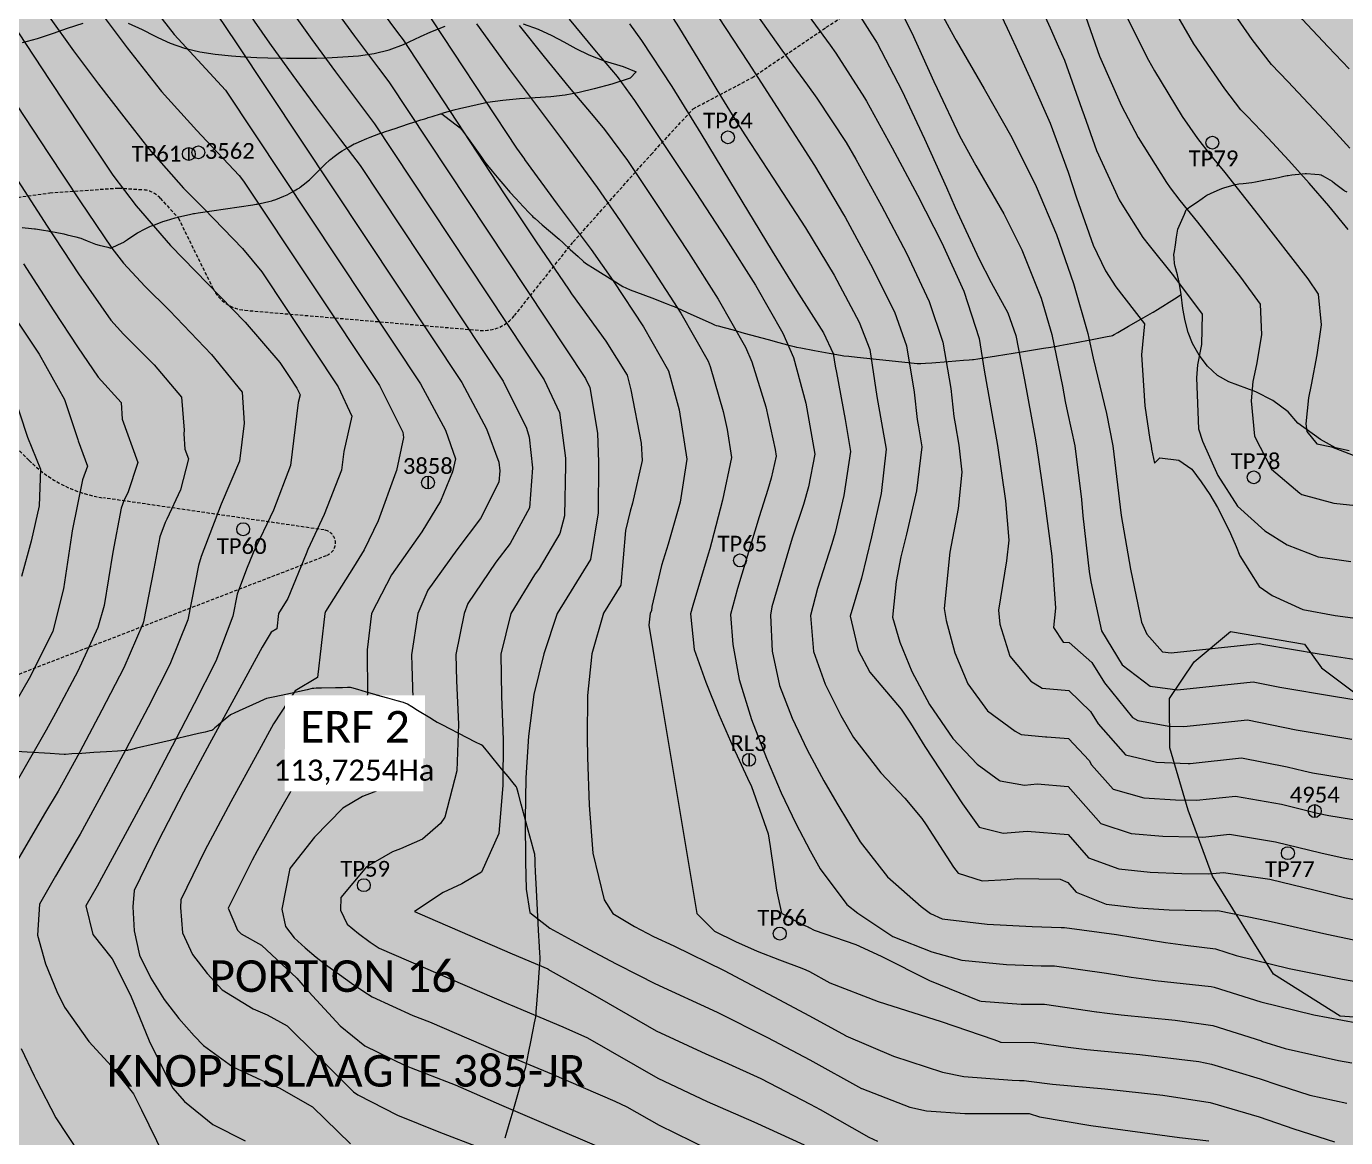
# Model space of a CAD drawing. Header units: metres. Extents: x 5688 to 19740, y -52 to 3406.
# Drawn here: x 7995 to 8496, y 2098 to 2520 of the extents above; entities that cross this region are included whole.
import ezdxf
from ezdxf.enums import TextEntityAlignment as Align

# ---------------------------------------------------------------- set-up
doc = ezdxf.new("R2010")
doc.units = ezdxf.units.M
doc.linetypes.add('HIDDEN', pattern=[9.525, 6.35, -3.175])
for name, color, linetype in [('Contours', 7, 'Continuous'), ('DORPNAAM', 7, 'Continuous'), ('ERFNO', 7, 'Continuous'), ('ERFNOMMER', 7, 'Continuous'), ('GEO', 140, 'Continuous'), ('OPPERVLAKTES', 7, 'Continuous'), ('TP', 7, 'Continuous')]:
    doc.layers.add(name, color=color, linetype=linetype)
doc.layers.add('Sensitivity', color=12, linetype='Continuous', true_color=0xbd0f0f)
doc.layers.add('Sonering - Special', color=31, linetype='Continuous', true_color=0xdbb88a)
doc.styles.add('CALIBRII', font='calibri.ttf')

# ---------------------------------------------------------------- blocks, each defined once
blk = doc.blocks.new('CONTOURS-CG')
at = {"layer": 'Contours', "color": 253, "lineweight": 9, "true_color": 0xa1a3a5}
for points, elevation in [([(32312.56, 1321.22), (32304.63, 1329.6), (32294.66, 1340.03), (32286.06, 1351.16), (32274.85, 1368.62), (32262.3, 1388.34), (32261.03, 1390.35), (32256.96, 1407.2), (32255.56, 1413.59), (32251, 1434.65), (32246.61, 1455.74), (32243.38, 1474.1), (32240.89, 1494.74), (32239.12, 1511.97), (32239.11, 1512.05)], 1404.5), ([(32312.15, 1260.28), (32304.88, 1269.17), (32297.37, 1277.88), (32289.65, 1286.42), (32281.79, 1294.85), (32273.83, 1303.21), (32271.48, 1305.66), (32265.35, 1313.58), (32253.65, 1330.72), (32244.83, 1345.7), (32241.98, 1351.74), (32237.74, 1361.48), (32226.71, 1385.13), (32221.89, 1394.21), (32221.82, 1394.23), (32221.13, 1397.64), (32220.1, 1406.85), (32217.01, 1428.05), (32213.68, 1449.22), (32209.8, 1473.55), (32208.76, 1480.26), (32204.48, 1508.75)], 1405.5), ([(32195.76, 1343.96), (32199.03, 1336.76), (32202.27, 1329.55), (32204.51, 1324.54), (32211.15, 1305.96), (32211.92, 1303.51), (32216.63, 1290.16), (32225.31, 1271.52), (32226.26, 1269.81), (32234.3, 1257.22), (32236.71, 1254.11), (32245.9, 1242.6), (32256.8, 1228.13), (32256.56, 1216.63), (32255, 1208.82), (32254.55, 1203.94), (32255.35, 1184.58), (32256.87, 1179.95), (32262.67, 1166.9), (32270.18, 1155.25), (32280.54, 1145.91), (32289.01, 1140.51), (32300.8, 1136.06), (32313.13, 1134.2)], 1407), ([(32209.9, 1348.53), (32217.85, 1325.96), (32226.1, 1307.11), (32232.45, 1295.11), (32243.25, 1278.01), (32244.65, 1276), (32248.3, 1271.29), (32255.02, 1263.03), (32271.31, 1242.16), (32278.77, 1231.9), (32279.31, 1220.32), (32277.38, 1208.97), (32276.04, 1202.61), (32275.35, 1195.21), (32276.66, 1181.78), (32283.1, 1169.25), (32293.81, 1160.21), (32294.65, 1159.7), (32306.67, 1156.36), (32315.14, 1155.43)], 1406.5), ([(32227.15, 1342.84), (32236.4, 1324.47), (32238.64, 1320.4), (32249.2, 1303.15), (32255, 1294.79), (32259.89, 1288.48), (32265.39, 1281.81), (32278.05, 1265.75), (32296.82, 1241.46), (32300.74, 1235.67), (32301.93, 1224.03), (32300.32, 1212.65), (32298.13, 1201.33), (32297.08, 1196.4), (32296.16, 1186.49), (32296.44, 1183.61), (32300.28, 1178.89), (32305.9, 1177.72), (32323.95, 1170.81)], 1406), ([(32137.48, 1352.94), (32146.56, 1334.82), (32154.95, 1316.37), (32156.14, 1313.73), (32164.69, 1295.76), (32170.84, 1284.53), (32181.43, 1266.12), (32188.35, 1252.55), (32188.35, 1252.55), (32195.65, 1234.2), (32199.69, 1220.39), (32203.72, 1200.79), (32204.75, 1195), (32205.6, 1190.75), (32208.43, 1178.14), (32208.43, 1178.11), (32210.96, 1157.72), (32211.53, 1151.61), (32213.83, 1130.44), (32214.46, 1126.56), (32218.52, 1107.97), (32226.34, 1095.02), (32237.05, 1086.96), (32247.45, 1085.57), (32276.17, 1088.61), (32276.17, 1088.61), (32286.28, 1086.51), (32307.39, 1082.97), (32315.2, 1081.77)], 1408.5), ([(32152.73, 1351.43), (32162.89, 1332.82), (32163.38, 1331.98), (32174.05, 1313.61), (32184.49, 1295.12), (32193.74, 1276.55), (32193.74, 1276.55), (32201.51, 1258.37), (32207.98, 1239.73), (32213.39, 1220.81), (32213.74, 1219.03), (32215.45, 1211.43), (32220.41, 1190.45), (32222.9, 1178.17), (32222.9, 1178.16), (32226, 1151.71), (32229.51, 1131.37), (32233.77, 1111.19), (32235.82, 1106.71), (32241.74, 1099.99), (32245.06, 1099.55), (32278.42, 1103.08), (32278.42, 1103.08), (32280.12, 1102.73), (32301.22, 1099.15), (32314.29, 1097.13)], 1408), ([(32179.32, 1343.83), (32182.7, 1336.69), (32186.03, 1329.53), (32189.33, 1322.35), (32192.58, 1315.14), (32199.12, 1300.54), (32205.97, 1282.04), (32209.09, 1272.29), (32215.41, 1254.35), (32220.06, 1244.52), (32223.95, 1238.43), (32234.83, 1224.37), (32233.74, 1212.67), (32234.95, 1193.35), (32236.86, 1180.54), (32237.38, 1178.21), (32237.54, 1176.86), (32238.69, 1171.55), (32240.74, 1173.64), (32247.86, 1172.68), (32252.84, 1169.22), (32256.43, 1164.48), (32259.66, 1159.65), (32262.55, 1154.75), (32265.14, 1149.8), (32267.48, 1144.86), (32269.61, 1139.95), (32271.08, 1136.4), (32278.42, 1124.69), (32283.37, 1121.32), (32294.97, 1115.97), (32307.23, 1113.73), (32319.59, 1112.05)], 1407.5), ([(32073.08, 1340.92), (32084.43, 1323.62), (32096.64, 1304.81), (32109.68, 1284.48), (32120.69, 1265.91), (32121.22, 1264.95), (32130.94, 1247.13), (32139.97, 1228.99), (32144.49, 1216.07), (32147.49, 1198.47), (32148.64, 1188.14), (32149.06, 1185.33), (32150.41, 1177.81), (32148.33, 1161.03), (32144.55, 1144.58), (32142.42, 1135.95), (32140.64, 1126.63), (32139.18, 1113.07), (32141.98, 1103.62), (32146.56, 1092.51), (32153.32, 1080), (32162.15, 1067), (32171.32, 1057.34), (32179.89, 1051.12), (32180.07, 1051.02), (32189.32, 1049.31), (32194.11, 1049.81), (32205.96, 1048.8), (32218.28, 1034.83), (32229.86, 1031.02), (32241.83, 1030.04), (32253.88, 1029.69), (32256.97, 1029.65), (32267.17, 1030.73), (32267.17, 1030.73), (32284.61, 1027.9), (32301.77, 1023.72), (32305.69, 1022.73), (32310.96, 1021.63), (32326.9, 1019.02)], 1410.5), ([(32087.74, 1341.67), (32097.25, 1328.26), (32106.93, 1314.97), (32110.52, 1310.08), (32121.71, 1293.3), (32125.29, 1286.95), (32135.07, 1269.16), (32144.49, 1251.2), (32153.16, 1232.89), (32158.34, 1217.49), (32161.36, 1199.9), (32162.54, 1189.29), (32162.96, 1186.45), (32164.41, 1178.34), (32164.41, 1178.34), (32165.61, 1168.15), (32164.13, 1154.32), (32160.95, 1137.79), (32158.8, 1116.41), (32159.56, 1111.79), (32162.88, 1099.55), (32167.79, 1087.86), (32175.3, 1077.6), (32185.83, 1069.89), (32188.04, 1068.57), (32197.35, 1067.67), (32197.82, 1067.73), (32206.08, 1067.02), (32213.82, 1058.76), (32214.8, 1057.13), (32222.97, 1047.86), (32234.62, 1044.51), (32246.61, 1043.78), (32254.59, 1043.63), (32269.42, 1045.2), (32269.42, 1045.2), (32286.81, 1042.14), (32300.53, 1038.74), (32304.79, 1037.85), (32331.41, 1033.49)], 1410), ([(32105.85, 1343.45), (32115.53, 1330.15), (32117.73, 1327.15), (32128.66, 1310.2), (32129.35, 1308.94), (32139.16, 1291.17), (32148.74, 1273.29), (32157.93, 1255.22), (32166.3, 1236.77), (32172.19, 1218.91), (32173.99, 1206.85), (32179.12, 1178.24), (32179.12, 1178.24), (32182.09, 1157.29), (32183.35, 1142.32), (32182.51, 1134.52), (32179.51, 1115.81), (32179.93, 1110.51), (32183.79, 1098.28), (32191.77, 1088.76), (32196.01, 1086.12), (32206.19, 1085.24), (32214.37, 1077.36), (32217.27, 1072.68), (32227.66, 1060.9), (32239.38, 1058.06), (32251.41, 1057.62), (32252.21, 1057.61), (32271.67, 1059.67), (32271.67, 1059.67), (32289.01, 1056.35), (32295.38, 1054.74), (32298.62, 1054.07), (32335.93, 1047.96)], 1409.5), ([(32124.94, 1344.22), (32133.42, 1330.94), (32142.78, 1312.96), (32151.34, 1294.59), (32159.7, 1276.13), (32163.06, 1268.64), (32172.04, 1249.25), (32176.65, 1240.09), (32182.96, 1228.56), (32182.97, 1228.55), (32185.99, 1219.97), (32189.33, 1203.23), (32193.26, 1181.86), (32193.83, 1178.14), (32196.89, 1157.2), (32199.69, 1136.22), (32201.09, 1116.5), (32200.31, 1109.24), (32203.98, 1103.67), (32206.3, 1103.47), (32214.85, 1095.91), (32219.75, 1088.22), (32230.29, 1075.08), (32232.36, 1073.93), (32244.15, 1071.71), (32249.83, 1071.59), (32273.92, 1074.14), (32273.92, 1074.14), (32292.45, 1070.29), (32313.57, 1066.8)], 1409), ([(32046.75, 1354.85), (32058, 1337.18), (32068.89, 1319.29), (32074.29, 1310.35), (32079.4, 1302.09), (32083.23, 1296.1), (32093.99, 1279.77), (32106.28, 1260.82), (32117.16, 1242.95), (32126.65, 1225.03), (32130.63, 1214.64), (32133.28, 1196.84), (32136.86, 1176.88), (32134.89, 1160.08), (32131.28, 1143.6), (32127.51, 1127.9), (32123.21, 1113.46), (32126.25, 1100.53), (32130.68, 1092.26), (32142.59, 1078.24), (32146.1, 1072.93), (32151.57, 1064.07), (32165.76, 1042.3), (32172.1, 1033.47), (32181.29, 1031.14), (32190.39, 1031.9), (32205.85, 1030.57), (32213.59, 1021.8), (32225.12, 1017.56), (32237.05, 1016.39), (32249.08, 1015.85), (32259.35, 1015.67), (32264.92, 1016.26), (32264.92, 1016.26), (32282.4, 1013.63), (32299.59, 1009.56), (32310.84, 1006.72), (32317.13, 1005.41)], 1411), ([(31981.4, 1338.34), (31993.87, 1320.96), (32014.37, 1293.58), (32027.17, 1276.2), (32035.91, 1263.53), (32035.91, 1263.53), (32047.56, 1246.11), (32058.96, 1228.54), (32069.24, 1210.27), (32070.09, 1208.3), (32075.01, 1191.11), (32076.47, 1184.32), (32078.15, 1173.65), (32074.78, 1157.45), (32070.59, 1141.43), (32069.94, 1139), (32069.34, 1136.97), (32063.46, 1117.55), (32062.62, 1114.39), (32063.96, 1100.86), (32068.34, 1088.4), (32073.31, 1076.14), (32078.66, 1064.02), (32084.24, 1051.98), (32085.68, 1048.9), (32092.05, 1030.83), (32092.83, 1026.11), (32095.2, 1009.52), (32097.06, 1000.77), (32104.91, 996.41), (32107.24, 995.53), (32107.56, 995.37), (32109.48, 994.3), (32125.27, 988.83), (32134.98, 984.46), (32153.25, 975.21), (32172.25, 967.56), (32172.9, 967.39), (32172.91, 967.39), (32188.07, 966.27), (32196.86, 966.26), (32196.87, 966.26), (32216.65, 963.37), (32216.77, 963.35), (32220.71, 962.77), (32225.96, 962.16), (32246.55, 960.14), (32260.79, 958.08), (32279.25, 952.27), (32279.31, 952.25), (32288.32, 949.41), (32308.53, 944.84), (32313.58, 943.93)], 1413), ([(31997.59, 1337.61), (32006.99, 1325.82), (32016.58, 1314.16), (32026.29, 1302.59), (32029.99, 1298.2), (32038.62, 1286.36), (32050.29, 1268.95), (32061.83, 1251.46), (32073.12, 1233.82), (32083.44, 1215.58), (32085.9, 1209.97), (32091.18, 1192.88), (32094.72, 1176.8), (32095.12, 1174.21), (32093.13, 1165.81), (32091.87, 1161.55), (32088.61, 1151.17), (32080.45, 1123.96), (32077.77, 1114.16), (32078.58, 1102.78), (32081.07, 1089.41), (32085.78, 1074.32), (32091.36, 1059.65), (32096.98, 1046.48), (32102.55, 1034.75), (32107.94, 1024.44), (32111.77, 1017.6), (32121.9, 1004.06), (32126.08, 1000.76), (32139.4, 991.88), (32154.11, 986.09), (32165.53, 983), (32182.56, 981.32), (32195.69, 980.77), (32200.67, 980.77), (32200.67, 980.77), (32220.48, 978.06), (32229.79, 976.51), (32235.56, 975.67), (32238.93, 975.28), (32260.15, 972.9), (32261.3, 972.66), (32278.99, 967.09), (32299.13, 962.24), (32315.46, 959.18)], 1412.5), ([(32016.58, 1340.06), (32026.18, 1328.41), (32034.73, 1318.25), (32041.33, 1309.19), (32053.01, 1291.79), (32064.6, 1274.33), (32076.04, 1256.78), (32087.27, 1239.1), (32097.61, 1220.87), (32101.7, 1211.64), (32106.3, 1194.37), (32106.3, 1194.36), (32109.77, 1175.02), (32107.4, 1162.6), (32105.4, 1155.88), (32101.15, 1143.13), (32093.43, 1117.05), (32092.92, 1113.93), (32093.63, 1100.17), (32096.34, 1087.12), (32101.13, 1074.81), (32106.83, 1062.81), (32113.19, 1051.05), (32118.07, 1042.49), (32126.92, 1027.86), (32137.3, 1014.53), (32150.14, 1003.29), (32153.62, 1000.66), (32158.15, 998.62), (32175.16, 996.56), (32192.25, 995.71), (32203.3, 995.28), (32204.48, 995.28), (32224.31, 992.73), (32242.81, 989.68), (32250.4, 988.57), (32261.81, 987.24), (32269.65, 984.77), (32289.76, 979.76), (32310.08, 975.73), (32317.33, 974.43)], 1412), ([(32039.47, 1338.29), (32044.04, 1332.02), (32055.5, 1314.48), (32066.48, 1296.65), (32077.38, 1278.76), (32093.58, 1251.97), (32102.78, 1237.12), (32113.1, 1220.96), (32116.78, 1213.22), (32117.5, 1208.36), (32117.94, 1205.91), (32121.26, 1188.08), (32123.31, 1175.95), (32120.77, 1159.26), (32117.45, 1145.25), (32116.16, 1140.9), (32110.76, 1123.99), (32108.07, 1113.69), (32109.26, 1100.11), (32113.69, 1087.66), (32119.64, 1075.76), (32124.38, 1067.38), (32134.77, 1054.06), (32143.9, 1044.39), (32150.4, 1036.75), (32152.03, 1034.28), (32162.39, 1018.22), (32164.13, 1015.92), (32173.28, 1013.07), (32182.71, 1013.51), (32186.68, 1013.98), (32202.89, 1013.69), (32205.74, 1012.35), (32208.9, 1008.77), (32220.37, 1004.14), (32232.29, 1002.81), (32244.28, 1002.08), (32256.34, 1001.77), (32261.73, 1001.69), (32262.68, 1001.79), (32278.82, 998.44), (32282.93, 997.55), (32304.11, 992.78), (32319.12, 989.7)], 1411.5), ([(31942.22, 1347.23), (31951.32, 1335.05), (31953.51, 1332.17), (31955.93, 1328.52), (31991.91, 1273.77), (32003.96, 1255.55), (32016.23, 1237.55), (32017.72, 1235.4), (32017.75, 1235.36), (32030.49, 1217.87), (32030.49, 1217.87), (32038.48, 1204.96), (32039.97, 1199.36), (32043.87, 1179.16), (32044.21, 1172.53), (32040.6, 1156.38), (32039.66, 1153.35), (32037.91, 1145.96), (32036.2, 1125.27), (32036.2, 1125.27), (32029.61, 1114.58), (32025.1, 1099.16), (32023.47, 1083.4), (32023.31, 1067.49), (32023.47, 1060.02), (32024.08, 1041.71), (32025.53, 1023.54), (32029.8, 1005.84), (32033.16, 1000.7), (32041.27, 995.69), (32048.53, 991.93), (32056.21, 988.43), (32075.32, 978.96), (32094.23, 969.08), (32107.79, 961.86), (32121.46, 954.29), (32121.52, 954.26), (32139.59, 946.54), (32158.23, 940.48), (32166.35, 938.73), (32184.61, 937.34), (32187.5, 937.24), (32189.26, 937.23), (32191.03, 936.98), (32200.02, 935.92), (32219.84, 934.07), (32241.85, 931.73), (32259.76, 928.92), (32278.36, 923.51), (32291.54, 918.92), (32307, 914.05)], 1414), ([(31960.48, 1345.76), (31972.46, 1327.5), (31984.48, 1309.26), (31996.6, 1291.14), (31999.56, 1286.88), (31999.58, 1286.85), (32011.93, 1269.89), (32024.83, 1252.59), (32033.2, 1240.7), (32033.2, 1240.7), (32044.78, 1223.24), (32054.29, 1206.63), (32058.22, 1191.84), (32061.18, 1173.09), (32058.6, 1156.7), (32054.08, 1140.76), (32051.62, 1132.75), (32047.93, 1117.19), (32047.79, 1115.48), (32047.25, 1114.6), (32046.74, 1110.1), (32048.75, 1097.78), (32064.97, 1000.61), (32071.63, 993.94), (32079.7, 990.01), (32087.94, 986.4), (32096.32, 983.06), (32104.78, 979.88), (32106.37, 979.28), (32107.68, 978.61), (32115.5, 974.28), (32133.82, 967.27), (32152.48, 961.28), (32157.71, 959.66), (32177.67, 952.84), (32179.71, 952.03), (32180.28, 951.78), (32180.46, 951.76), (32193.06, 951.74), (32193.07, 951.74), (32205.87, 949.87), (32212.99, 949.04), (32233.09, 947.13), (32255.54, 944.45), (32260.27, 943.5), (32278.81, 937.91), (32285.42, 935.58), (32297.66, 931.73), (32311.7, 928.68)], 1413.5), ([(31894.07, 1343.47), (31902.74, 1331), (31911.6, 1318.67), (31920.62, 1306.44), (31929.75, 1294.28), (31937.17, 1284.47), (31991.45, 1202.68), (32000.28, 1184.86), (32001.31, 1181.4), (32002.67, 1169.76), (32001.42, 1154.62), (31994.09, 1141.02), (31988.66, 1133.92), (31978.12, 1118.32), (31976.71, 1114.53), (31973.54, 1098.95), (31973.83, 1088.9), (31974.49, 1072.5), (31973.92, 1054.78), (31969.28, 1037.25), (31967.74, 1034.8), (31960.84, 1028.81), (31952.52, 1025.23), (31949.47, 1024.11), (31939.67, 1018.37), (31929.91, 1006.72), (31929.7, 1001.85), (31932.3, 996.63), (31936.53, 993.09), (31941.03, 989.83), (31944.46, 987.51), (31993.63, 966.23), (31994.31, 965.94), (32014.09, 957.67), (32023.47, 953.4), (32050.13, 938.2), (32068.88, 929.34), (32086.56, 921.57), (32105.77, 912.81)], 1415.5), ([(31910.06, 1344.68), (31918.83, 1332.29), (31927.81, 1320.03), (31936.94, 1307.87), (31942.62, 1300.37), (32007.09, 1203.21), (32012.83, 1190.84), (32015.11, 1173.43), (32015.16, 1170.84), (32014.73, 1151.6), (32013.01, 1144.83), (32005.2, 1131.53), (32003.38, 1129.2), (31994.35, 1114.55), (31990.65, 1099.03), (31990.79, 1083.08), (31990.8, 1082.98), (31991.53, 1066.7), (31991.41, 1049.34), (31989.86, 1030.99), (31983.3, 1016.34), (31975.75, 1011.92), (31968.68, 1008.57), (31957.85, 1001.44), (31962.82, 999.25), (31994.93, 985.39), (32008.43, 979.59), (32008.47, 979.57), (32026.28, 969.57), (32031.27, 966.56), (32049.59, 956.11), (32068.41, 947.39), (32075.56, 944.26), (32089.25, 938.02), (32108.02, 928.35), (32111.75, 926.28), (32130.23, 915.77), (32133.53, 914.24)], 1415), ([(31926.1, 1345.92), (31935.01, 1333.63), (31944.13, 1321.46), (31948.06, 1316.27), (32022.74, 1203.74), (32024.35, 1200.27), (32027.3, 1182.94), (32027.65, 1171.92), (32027.58, 1152.65), (32024.6, 1135.05), (32011.98, 1114.56), (32006.91, 1099.2), (32003.07, 1083.7), (32001.08, 1067.99), (32000.09, 1052.16), (31999.78, 1036.26), (31999.96, 1020.31), (32000.21, 1009.94), (32001.66, 1001.06), (32009.23, 995.11), (32017.57, 990.5), (32025.96, 985.99), (32034.41, 981.56), (32042.88, 977.19), (32049.06, 974.02), (32072.73, 963.22), (32091.79, 953.64), (32107.91, 945.1), (32127.5, 934.26), (32127.54, 934.25), (32145.82, 927.15), (32152.16, 925.72), (32166.7, 924.69), (32191.04, 924.72), (32191.06, 924.72), (32195.09, 923.44), (32214.57, 920.19), (32234.13, 917.51), (32248.12, 915.65), (32259.25, 914.35)], 1414.5), ([(31859.74, 1343.03), (31866.62, 1334.25), (31886.06, 1313.08), (31886.06, 1313.08), (31897.07, 1296.6), (31960.16, 1201.61), (31969.58, 1184.07), (31973.34, 1173.18), (31972.24, 1168.21), (31967.7, 1157.09), (31960.56, 1145.51), (31949.11, 1129.21), (31941.45, 1114.5), (31941.45, 1114.49), (31939.9, 1100.75), (31940.04, 1083.77), (31936.63, 1071.73), (31929.09, 1066.83), (31926.83, 1065.99), (31921.58, 1062.92), (31912.93, 1050.59), (31905.45, 1037.56), (31898.16, 1024.42), (31896.2, 1020.86), (31887.12, 1002.63), (31890.66, 994.38), (31892.07, 992.88), (31899.74, 988.59), (31913.13, 976.05), (31916.18, 972.61), (31929.62, 958.02), (31939.03, 950.4), (31939.03, 950.4), (31954.26, 942.99), (31970.02, 936.84), (31973.22, 935.62), (31990.9, 927.97), (32045.48, 904.51)], 1416.5), ([(31879.15, 1347.53), (31890.18, 1331.05), (31975.81, 1202.15), (31985.14, 1184.57), (31989.79, 1171.97), (31990.18, 1168.68), (31989.82, 1164.4), (31982.88, 1150.56), (31973.95, 1138.65), (31962.92, 1123.35), (31959.08, 1114.51), (31956.66, 1098.85), (31956.87, 1094.82), (31957.37, 1078.22), (31955.7, 1060.1), (31952.19, 1053.26), (31945, 1047.76), (31938.15, 1045.05), (31930.63, 1040.64), (31919.85, 1029.6), (31910.47, 1017.72), (31907.47, 1002.27), (31908.82, 995.76), (31912.21, 991.36), (31916.29, 987.66), (31920.51, 984.12), (31924.88, 980.72), (31929.35, 977.44), (31933.92, 974.24), (31938.54, 971.1), (31941.75, 968.96), (31957.16, 961.97), (31963.53, 959.54), (31993.32, 946.65), (32009.8, 939.74), (32033.92, 929.38), (32038.47, 927.23), (32050.66, 920.28), (32069.32, 911.23)], 1416), ([(31807.49, 1334.83), (31819.38, 1316.79), (31831.34, 1298.79), (31843.4, 1280.86), (31852.17, 1269.2), (31865.21, 1254.14), (31893.51, 1225.1), (31906.78, 1209.73), (31906.78, 1209.73), (31910.3, 1204.44), (31913.23, 1200.02), (31914.38, 1197.55), (31913.72, 1194.57), (31910.79, 1170.62), (31910.79, 1170.61), (31904.28, 1153.76), (31896.65, 1137.48), (31894.05, 1131.38), (31890.57, 1121.89), (31888.93, 1113.47), (31888.93, 1113.47), (31882.38, 1096.43), (31874.19, 1080.22), (31865.83, 1064.09), (31857.34, 1048.02), (31848.76, 1032.01), (31837.43, 1011.08), (31833.07, 1003.61), (31835.75, 992.69), (31835.76, 992.66), (31843.09, 983.43), (31850.05, 969.69), (31857.11, 952.29), (31866.03, 934.5), (31870.51, 929.34), (31881.34, 920.61), (31893.58, 914.39)], 1418), ([(31819.22, 1340.9), (31828.38, 1328.06), (31837.84, 1315.42), (31847.5, 1302.93), (31856.99, 1290.89), (31870.18, 1275.96), (31877.97, 1268.03), (31892.52, 1252.97), (31899.87, 1244.18), (31899.87, 1244.18), (31928.88, 1200.55), (31934.04, 1189.42), (31931.06, 1176.03), (31930.18, 1168.87), (31930.18, 1168.85), (31923.53, 1152.06), (31917.36, 1138.8), (31916.66, 1137.16), (31909.74, 1120.24), (31906.19, 1114.47), (31906.18, 1114.46), (31905.53, 1108.65), (31903.48, 1107.46), (31900.04, 1101.75), (31889.99, 1083.44), (31880.03, 1065.09), (31870.2, 1046.67), (31860.58, 1028.16), (31851.44, 1009.39), (31850.97, 1003.22), (31851.41, 994.03), (31853.48, 984.82), (31857.72, 976.05), (31862.8, 968.05), (31868.36, 960.81), (31874.2, 954.21), (31877.7, 950.52), (31888.9, 942.45), (31901.35, 936.62), (31906.46, 934.43), (31919.16, 927.33), (31933.6, 913.29)], 1417.5), ([(31839.35, 1341.87), (31848.78, 1329.22), (31858.49, 1316.76), (31861.8, 1312.57), (31875.2, 1297.83), (31877.05, 1295.96), (31891.35, 1280.67), (31892.97, 1278.63), (31892.97, 1278.63), (31944.52, 1201.08), (31953.42, 1183.3), (31953.69, 1181.3), (31950.95, 1168.74), (31950.76, 1168.14), (31944.06, 1149.67), (31938.72, 1138.67), (31934.67, 1132.09), (31924.09, 1115.26), (31923.81, 1114.48), (31923.81, 1114.48), (31921.08, 1090.19), (31912.53, 1085.19), (31904.38, 1072.57), (31898.12, 1061.3), (31888.1, 1042.98), (31878.28, 1024.56), (31869.17, 1005.78), (31869.05, 1002.93), (31869.8, 993.27), (31873.59, 985.15), (31879.11, 977.9), (31884.88, 971.7), (31896.57, 964.5), (31901.93, 962.17), (31909.45, 957.96), (31920.69, 947.03), (31934.66, 932.97), (31936.32, 931.85), (31936.32, 931.85), (31951.39, 924.09), (31967.09, 917.77), (31982.9, 911.71)], 1417), ([(31809.38, 1247.26), (31820.98, 1229.38), (31829.9, 1215.75), (31837.72, 1204.16), (31846.47, 1194.64), (31846.89, 1188.24), (31852.89, 1171.81), (31848.99, 1160.27), (31847.7, 1157.65), (31846.52, 1154.43), (31843.28, 1137.79), (31840.07, 1117.54), (31837.71, 1109.17), (31837.71, 1109.17), (31830.11, 1092.66), (31821.58, 1076.62), (31818.09, 1070.17), (31807.52, 1051.87)], 1419.5), ([(31799.48, 1290.77), (31811.03, 1272.86), (31818.48, 1261.47), (31830.36, 1243.41), (31842.54, 1225.84), (31847.39, 1220.56), (31859, 1208.88), (31869.42, 1196.57), (31870.41, 1184.08), (31870.34, 1182.7), (31870.73, 1176.89), (31872.07, 1173.22), (31869, 1161.38), (31863.82, 1150.31), (31863.21, 1149.07), (31861.2, 1143.59), (31858.84, 1131.46), (31855.03, 1111.33), (31854.78, 1110.61), (31854.78, 1110.61), (31847.57, 1093.9), (31839.2, 1077.77), (31830.64, 1061.75), (31824.54, 1050.47), (31822.55, 1047.07), (31817.4, 1038.48), (31803.56, 1014.85)], 1419), ([(31808.58, 949.44), (31813.55, 939.08), (31814.3, 937.54), (31821.76, 923.06), (31830.56, 909.65)], 1419), ([(31807.06, 1307.19), (31818.92, 1289.12), (31830.85, 1271.1), (31842.97, 1253.21), (31847.35, 1247.52), (31855.47, 1238.68), (31864.91, 1229.55), (31880.8, 1212.83), (31892.37, 1198.49), (31893.15, 1186.73), (31891.4, 1172.37), (31884.44, 1156.05), (31876.88, 1136.17), (31875.89, 1132.74), (31871.86, 1112.04), (31871.86, 1112.04), (31865, 1095.15), (31856.72, 1078.98), (31848.28, 1062.9), (31839.7, 1046.88), (31830.99, 1030.78), (31829.83, 1028.8), (31821.57, 1014.82), (31815.45, 1004.13), (31814.79, 992.4), (31817.73, 981.55), (31822.15, 971.06), (31825.03, 965.1), (31834.29, 952.05), (31842.81, 942.69), (31851.14, 932.2), (31854.23, 926.09), (31862.73, 908.79)], 1418.5), ([(31804.95, 1199.49), (31810.93, 1181.37), (31815.93, 1169.3), (31815.43, 1155.34), (31812.31, 1141.89), (31808.64, 1128.55)], 1420.5), ([(31803.81, 1230.37), (31815.38, 1212.88), (31825.01, 1195.69), (31825.01, 1195.68), (31830.03, 1180.48), (31830.18, 1180.06), (31830.19, 1180.06), (31833.71, 1170.4), (31831.83, 1165.28), (31827.96, 1145.89), (31827.71, 1144.12), (31824.64, 1123.85), (31820.63, 1107.74), (31820.63, 1107.74), (31812.52, 1091.49), (31811.64, 1089.86), (31798.03, 1066.51)], 1420), ([(32312.75, 1291.06), (32305.03, 1299.6), (32297.17, 1308.03), (32289.23, 1316.4), (32283.07, 1322.85), (32275.71, 1332.37), (32263.93, 1349.46), (32253.14, 1367.18), (32251.03, 1371), (32249.8, 1373.6), (32241.65, 1391.12), (32241.13, 1391.91), (32241.1, 1391.92), (32238.77, 1397.68), (32237.63, 1403.69), (32236.54, 1409.7), (32235.5, 1415.73), (32234.5, 1421.76), (32233.53, 1427.8), (32232.26, 1435.87), (32230.63, 1448.14)], 1405)]:
    blk.add_lwpolyline(points, dxfattribs=dict(at, elevation=elevation))
blk = doc.blocks.new('SENSITIWITEIT')
at = {"layer": 'Sensitivity', "linetype": 'HIDDEN', "lineweight": 20, "ltscale": 0.2}
blk.add_lwpolyline([(33613.63, 906.07), (33691.77, 917.17), (33717.73, 918.99), (33726.94, 918.35, -0.192765), (33733.64, 915.12), (33740.5, 907.61), (33753.61, 880.94, 0.262981), (33765.79, 872.61), (33855.05, 864.97, 0.250866), (33868.06, 870.57), (33890.33, 898.51), (33919.93, 931.73), (33935.87, 949.03), (33958.18, 960.86), (33986.42, 979.98), (34005.55, 992.72), (34043.35, 1013.2), (34044.71, 1024.58), (34046.99, 1040.06), (34051.09, 1063.27), (34056.1, 1093.76), (34066.82, 1151.07), (32886.04, 1026.94)], format="xyb", dxfattribs=at)
blk.add_lwpolyline([(33331.88, 775.41), (33332.47, 774.43, -0.414214), (33327.33, 753.84), (33287.33, 729.83, 0.289894), (33280.12, 715.49), (33287.07, 645.25, 0.45775), (33324.19, 619.1), (33390.07, 635.56), (33539.01, 683.33), (33678.26, 733.87), (33796.92, 779.62, 0.771842), (33795.84, 789.23), (33712.12, 801.4, -0.162719), (33683.81, 815.67), (33616.6, 883.42), (33505.07, 840.49), (33407.39, 801.72)], format="xyb", close=True, dxfattribs=at)
blk = doc.blocks.new('Boreholes')
at = {"layer": 'TP', "color": 9, "linetype": 'Continuous', "ltscale": 0.08}
for p, q in [((36383.1, 1495.03), (36383.1, 1490.12)), ((36473.88, 1370.34), (36473.88, 1365.44)), ((36595.71, 1265.1), (36595.71, 1260.2)), ((36810.41, 1245.66), (36810.41, 1240.76))]:
    blk.add_line(p, q, dxfattribs=at)
at = {"layer": 'TP', "color": 9, "lineweight": 18}
for centre in [(36587.7, 1498.9), (36771.55, 1496.87), (36383.1, 1492.57), (36386.73, 1493.19), (36787.25, 1369.88), (36473.88, 1367.89), (36403.73, 1350.17), (36592.27, 1338.33), (36595.71, 1262.65), (36810.41, 1243.21), (36800.22, 1227.23), (36449.54, 1215.07), (36607.38, 1196.71)]:
    blk.add_ellipse(centre, major_axis=(0, 2.45), ratio=1, dxfattribs=at)
at = {"layer": 'TP', "color": 9, "style": 'CALIBRII'}
for s, p in [('TP64', (36578.29, 1502.25)), ('3562', (36389.16, 1490.74)), ('TP61', (36361.38, 1489.67)), ('TP79', (36762.56, 1487.91)), ('3858', (36464.33, 1371.17)), ('TP78', (36778.51, 1373.01)), ('TP60', (36393.73, 1340.77)), ('TP65', (36583.73, 1341.68)), ('RL3', (36588.66, 1266)), ('4954', (36800.92, 1246.42)), ('TP59', (36440.6, 1218.28)), ('TP77', (36791.5, 1218.14)), ('TP66', (36598.84, 1199.7))]:
    blk.add_text(s, height=6, dxfattribs=at).set_placement(p)
blk = doc.blocks.new('GEOTECH')
at = {"layer": 'GEO', "linetype": 'Continuous', "lineweight": 15, "ltscale": 0.1}
for points in [[(7993.7, 2443.2), (7997.25, 2442.83), (7998.37, 2442.71), (7998.74, 2442.66), (8001.82, 2442.15), (8003.49, 2441.88), (8004.4, 2441.73), (8004.85, 2441.64), (8006.23, 2441.39), (8009.54, 2440.77), (8010.83, 2440.48), (8014.08, 2439.64), (8015.49, 2439.27), (8015.96, 2439.14), (8016.81, 2438.79), (8018.44, 2438.12), (8021.54, 2436.84), (8022.91, 2436.47), (8026.21, 2435.68), (8027.31, 2435.42), (8027.62, 2435.47), (8030.08, 2436.61), (8031.46, 2437.26), (8032.25, 2437.63), (8032.59, 2437.85), (8033.69, 2438.63), (8036.42, 2440.54), (8037.51, 2441.22), (8040.36, 2442.68), (8041.64, 2443.34), (8042.11, 2443.57), (8042.82, 2443.84), (8044.28, 2444.39), (8047.15, 2445.47), (8048.46, 2445.87), (8051.73, 2446.81), (8052.87, 2447.14), (8053.21, 2447.23), (8056.07, 2447.87), (8057.74, 2448.25), (8058.74, 2448.47), (8059.13, 2448.55), (8060.46, 2448.78), (8081.26, 2451.81), (8082.53, 2452), (8082.89, 2452.06), (8085.67, 2452.7), (8087.36, 2453.09), (8088.41, 2453.33), (8088.75, 2453.45), (8089.93, 2453.89), (8093.07, 2455.07), (8094.27, 2455.59), (8096.95, 2457.12), (8098.24, 2457.86), (8098.79, 2458.18), (8099.25, 2458.55), (8100.37, 2459.44), (8102.7, 2461.31), (8103.59, 2462.13), (8105.78, 2464.28), (8106.61, 2465.1), (8106.85, 2465.33), (8108.64, 2467.05), (8110.48, 2468.83), (8110.73, 2469.04), (8111.62, 2469.72), (8114.12, 2471.62), (8115.15, 2472.35), (8117.8, 2473.83), (8119.11, 2474.56), (8119.73, 2474.9), (8120.25, 2475.13), (8121.62, 2475.73), (8124.58, 2477.03), (8125.81, 2477.51), (8129.02, 2478.69), (8130.28, 2479.15), (8130.65, 2479.29), (8131.6, 2479.61), (8133.2, 2480.15), (8135.97, 2481.08), (8136.31, 2481.19), (8137.43, 2481.56), (8140.69, 2482.63), (8142.01, 2483.07), (8144.99, 2484.01), (8146.52, 2484.5), (8147.28, 2484.74), (8147.85, 2484.91), (8149.3, 2485.34), (8152.43, 2486.28), (8152.98, 2486.38), (8154.15, 2485.48), (8156.22, 2483.86), (8158.42, 2482.16), (8159.95, 2480.97), (8160.45, 2480.44), (8161.19, 2479.4), (8162.31, 2477.83), (8168.01, 2469.84), (8169.09, 2468.34), (8169.76, 2467.4), (8170.31, 2466.71), (8172.12, 2464.55), (8174.61, 2461.57), (8176.91, 2458.83), (8178.12, 2457.39), (8178.27, 2457.23), (8178.85, 2456.6), (8181.06, 2454.21), (8183.84, 2451.21), (8186.22, 2448.64), (8186.95, 2447.85), (8187.22, 2447.57), (8187.54, 2447.29), (8188.38, 2446.57), (8191.09, 2444.24), (8194.25, 2441.54), (8196.73, 2439.41), (8197.54, 2438.71), (8199, 2437.38), (8201.72, 2434.9), (8204.66, 2432.21), (8206.77, 2430.29), (8207.48, 2429.72), (8208.53, 2429.06), (8210.19, 2428.01), (8218.92, 2422.52), (8220.62, 2421.44), (8221.73, 2420.75), (8222.81, 2420.25), (8224.5, 2419.6), (8226.87, 2418.68), (8232.65, 2416.45), (8238.09, 2414.36), (8240.03, 2413.61), (8241.11, 2413.19), (8241.38, 2413.08), (8242.31, 2412.66), (8246.06, 2410.99), (8250.91, 2408.82), (8255.15, 2406.92), (8256.51, 2406.32), (8257.07, 2406.06), (8257.81, 2405.86), (8260.08, 2405.24), (8263.52, 2404.31), (8267.71, 2403.16), (8276.79, 2400.69), (8280.88, 2399.58), (8284.13, 2398.69), (8286.16, 2398.14), (8286.68, 2398), (8287.53, 2397.84), (8289.26, 2397.52), (8294.38, 2396.56), (8300.03, 2395.51), (8304.22, 2394.73), (8305.59, 2394.51), (8307.48, 2394.31), (8310.61, 2393.98), (8327.61, 2392.21), (8331.04, 2391.85), (8333.36, 2391.61), (8334.83, 2391.58), (8336.53, 2391.71), (8338.99, 2391.9), (8345.11, 2392.37), (8350.98, 2392.82), (8353.14, 2392.99), (8354.41, 2393.09), (8354.8, 2393.13), (8356.43, 2393.39), (8359.47, 2393.87), (8363.51, 2394.52), (8372.93, 2396.01), (8377.48, 2396.74), (8381.36, 2397.35), (8384.16, 2397.8), (8385.46, 2398), (8385.92, 2398.09), (8387.5, 2398.39), (8393.05, 2399.45), (8399.82, 2400.74), (8405.43, 2401.82), (8407.06, 2402.13), (8407.54, 2402.22), (8408.14, 2402.57), (8409.49, 2403.35), (8413.63, 2405.72), (8418.29, 2408.4), (8421.84, 2410.43), (8422.69, 2410.92), (8422.89, 2411.04), (8424.65, 2412.14), (8430.98, 2416.11), (8433.22, 2417.51), (8433.57, 2417.9), (8433.06, 2420.82), (8432.75, 2422.55), (8432.56, 2423.61), (8432.47, 2423.97), (8432.14, 2425.19), (8431.26, 2428.4), (8431.02, 2429.52), (8430.89, 2431.61), (8430.8, 2433.01), (8430.98, 2434.12), (8431.39, 2436.64), (8431.86, 2439.55), (8432.23, 2441.83), (8432.36, 2442.55), (8432.87, 2443.73), (8434.81, 2448.22), (8435.53, 2449.88), (8435.81, 2450.3), (8437.19, 2451.25), (8439.35, 2452.75), (8441.53, 2454.25), (8442.91, 2455.21), (8443.32, 2455.43), (8444.68, 2456.05), (8448.37, 2457.74), (8449.35, 2458.19), (8449.77, 2458.31), (8452.77, 2459.12), (8454.23, 2459.51), (8454.88, 2459.69), (8455.51, 2459.76), (8457.07, 2459.93), (8460.4, 2460.29), (8461.82, 2460.52), (8465.52, 2461.23), (8466.94, 2461.5), (8467.36, 2461.58), (8468.55, 2461.83), (8470.51, 2462.22), (8472.51, 2462.63), (8473.84, 2462.9), (8474.24, 2462.96), (8475.62, 2463.13), (8479.55, 2463.62), (8480.66, 2463.75), (8481.09, 2463.73), (8484.29, 2463.44), (8485.91, 2463.29), (8486.68, 2463.22), (8487.12, 2462.97), (8488.27, 2462.29), (8490.82, 2460.77), (8491.81, 2460.08), (8494.29, 2458.12), (8495.28, 2457.33), (8495.59, 2457.1), (8496.45, 2456.68)], [(7993.79, 2513.44), (7999.5, 2514.89), (8005.59, 2516.99), (8010.93, 2518.91), (8016.89, 2520.78)], [(8033.92, 2520.71), (8039.22, 2518.4), (8043.96, 2515.95), (8045.2, 2515.31), (8049.84, 2513.19), (8055.35, 2511.25), (8061.17, 2509.9), (8067.01, 2509.03), (8073.13, 2508.31), (8078.22, 2508.01), (8082.81, 2507.78), (8086.93, 2507.65), (8094.09, 2507.5), (8096.85, 2507.47), (8105.36, 2507.5), (8109.36, 2507.61), (8115.38, 2507.92), (8121.38, 2508.4), (8127.35, 2509.27), (8133.02, 2510.67), (8138.49, 2512.69), (8144.92, 2515.64), (8148.8, 2517.46), (8154.21, 2519.65)], [(8183.87, 2520.53), (8189.5, 2518.47), (8194.67, 2516.09), (8199.32, 2513.63), (8203.86, 2511.18), (8208.77, 2508.77), (8214.61, 2506.5), (8221.79, 2504.36), (8226.78, 2502.25), (8224.48, 2499.91), (8217.52, 2497.64), (8210.84, 2495.81), (8205.12, 2494.45), (8199.76, 2493.48), (8194.31, 2492.84), (8182.4, 2491.98), (8176.17, 2491.4), (8170.29, 2490.59), (8159.63, 2488.24), (8157.54, 2487.79), (8152.92, 2486.43)], [(8497.34, 2358.48), (8492.15, 2359.59), (8486.48, 2362.76), (8477.84, 2368.88), (8474.19, 2373.28), (8468.37, 2377.58), (8461.94, 2380.88), (8451.69, 2384.65), (8447.39, 2387), (8443.53, 2390.6), (8440.39, 2394.74), (8437.89, 2399.18), (8436.25, 2403.32), (8435.06, 2407.76), (8434.17, 2412.47), (8433.58, 2417.75)], [(8176.99, 2097.74), (8177.37, 2099.01), (8178.52, 2102.93), (8180.01, 2108), (8183.12, 2118.57), (8184.28, 2122.52), (8184.66, 2123.82), (8184.87, 2124.54), (8185, 2125.15), (8185.41, 2127.22), (8186.03, 2130.42), (8186.78, 2134.21), (8187.52, 2138.02), (8188.17, 2141.33), (8188.61, 2143.58), (8188.74, 2144.28), (8188.84, 2145.6), (8189.05, 2148.48), (8189.64, 2156.5), (8189.93, 2160.47), (8190.16, 2163.62), (8190.29, 2165.36), (8190.3, 2165.55), (8190.26, 2166.25), (8190.18, 2167.84), (8190.06, 2170.16), (8189.73, 2176.48), (8188.94, 2191.89), (8188.59, 2198.77), (8188.44, 2201.52), (8188.34, 2203.63), (8188.27, 2204.94), (8188.25, 2205.35), (8188.14, 2205.74), (8187.88, 2206.7), (8187, 2209.98), (8185.78, 2214.49), (8183.13, 2224.33), (8182.07, 2228.25), (8181.7, 2229.65), (8181.45, 2230.55), (8181.21, 2231.06), (8180.06, 2232.47), (8178.1, 2234.87), (8175.68, 2237.82), (8170.92, 2243.64), (8169.27, 2245.65), (8168.6, 2246.47), (8167.85, 2246.86), (8165.75, 2247.94), (8159.38, 2251.2), (8156.08, 2252.9), (8153.34, 2254.3), (8151.64, 2255.17), (8151.23, 2255.39), (8150.23, 2256), (8148.43, 2257.09), (8143.74, 2259.93), (8141.54, 2261.27), (8139.89, 2262.27), (8138.4, 2262.94), (8136.01, 2263.61), (8132.51, 2264.61), (8124.44, 2266.88), (8121.05, 2267.84), (8118.85, 2268.47), (8118.27, 2268.61), (8117.24, 2268.59), (8115.25, 2268.55), (8112.67, 2268.49), (8107.33, 2268.37), (8105.35, 2268.33), (8104.36, 2268.3), (8103.83, 2268.2), (8101.91, 2267.78), (8098.97, 2267.15), (8095.51, 2266.4), (8092.03, 2265.65), (8089.03, 2265), (8087.01, 2264.57), (8086.4, 2264.43), (8085.53, 2264.04), (8083.7, 2263.22), (8078.6, 2260.93), (8076.09, 2259.81), (8074.11, 2258.92), (8073.03, 2258.44), (8072.79, 2258.28), (8072.07, 2257.67), (8070.92, 2256.7), (8068.12, 2254.35), (8066.88, 2253.3), (8066.01, 2252.57), (8065.71, 2252.32), (8064.94, 2252.14), (8063.13, 2251.71), (8060.66, 2251.12), (8055.28, 2249.85), (8053.15, 2249.35), (8051.92, 2249.06), (8051.52, 2248.96), (8049.88, 2248.57), (8047.13, 2247.92), (8043.76, 2247.11), (8037.13, 2245.54), (8034.86, 2245), (8033.96, 2244.78), (8033.69, 2244.76), (8032.87, 2244.71), (8029.89, 2244.52), (8025.69, 2244.24), (8020.96, 2243.93), (8016.35, 2243.63), (8012.54, 2243.39), (8010.21, 2243.24), (8009.6, 2243.22), (8007.7, 2243.34), (8004.31, 2243.54), (7995.58, 2244.08), (7991.5, 2244.32)]]:
    blk.add_lwpolyline(points, dxfattribs=at)
blk.add_lwpolyline([(8429.28, 2245.71), (8429.1, 2264.43), (8438.45, 2278.35), (8452.28, 2289.86), (8480.33, 2285.1), (8486.8, 2276.11), (8515.06, 2254.93), (8526.31, 2236.46), (8532.52, 2223.19), (8549.56, 2210.93), (8570.98, 2209.43), (8591.24, 2204.11), (8611.94, 2183.4), (8614.24, 2171.46), (8609.69, 2150.82), (8600.32, 2141.53), (8581.92, 2137.01), (8558.5, 2137.05), (8523.57, 2141.71), (8493.92, 2143.85), (8468.55, 2159.86), (8445.4, 2197), (8436.27, 2222.12), (8429.28, 2245.71)], close=True, dxfattribs=at)

msp = doc.modelspace()

# ---------------------------------------------------------------- hatches: boundary and pattern name
at = {"layer": 'Sonering - Special', "linetype": 'Continuous', "ltscale": 0.1}
h = msp.add_hatch(color=256, dxfattribs=at)
h.dxf.hatch_style = 1
h.paths.add_polyline_path([(8867.437, 2342.161), (8877.574, 2364.344), (8886.388, 2387.268), (8890.831, 2400.485), (8896.413, 2414.272), (8902.818, 2427.696), (8910.022, 2440.709), (8917.998, 2453.263), (8926.1, 2464.458), (8929.853, 2470.316), (8933.205, 2476.351), (8936.173, 2482.584), (8938.745, 2488.991), (8940.911, 2495.547), (8942.661, 2502.225), (8943.99, 2508.999), (8944.892, 2515.844), (8945.363, 2522.731), (8945.403, 2529.635), (8945.009, 2536.528), (8944.185, 2543.382), (8942.933, 2550.171), (8941.258, 2556.869), (8939.167, 2563.448), (8936.668, 2569.884), (8933.771, 2576.15), (8930.487, 2582.223), (8926.829, 2588.078), (8922.812, 2593.692), (8918.45, 2599.044), (8913.762, 2604.112), (8908.766, 2608.876), (8903.482, 2613.318), (8897.929, 2617.421), (8892.13, 2621.168), (8886.109, 2624.544), (8879.887, 2627.536), (8873.49, 2630.133), (8866.943, 2632.324), (8860.272, 2634.1), (8853.503, 2635.455), (8846.662, 2636.384), (8839.776, 2636.882), (8832.873, 2636.948), (8825.979, 2636.582), (8819.121, 2635.784), (8812.596, 2634.607), (8673.098, 2595.782, -0.2011278), (8565.697, 2609.333), (8559.098, 2613.715), (8552.781, 2618.5), (8546.772, 2623.667), (8541.096, 2629.198), (8535.774, 2635.069), (8530.826, 2641.26), (8522.928, 2652.507), (8520.971, 2671.623), (8512.199, 2678.744), (7225.077, 2543.105), (7216.085, 2530.214), (7372.958, 1909.747), (7391.201, 1898.865), (7396.102, 1879.475), (7754.762, 1822.518), (8702.487, 1915.536), (8698.604, 1929.341), (8707.273, 1942.028), (8705.558, 1960.875), (8705.117, 1975.503), (8705.562, 1990.131), (8706.891, 2004.705), (8709.101, 2019.171), (8712.182, 2033.478), (8716.124, 2047.571), (8720.912, 2061.401), (8726.238, 2074.217), (8784.771, 2191.696), (8775.296, 2215.179), (8789.36, 2243.84), (8813.662, 2248.701), (8842.74, 2299.176), (8855.954, 2320.642)])

# ---------------------------------------------------------------- block references
at = {"layer": 'Contours', "color": 215, "linetype": 'Continuous', "true_color": 0xa953a0}
msp.add_blockref('CONTOURS-CG', (-23815.222, 1182.208), dxfattribs=at)
at = {"layer": 'Sensitivity', "linetype": 'Continuous'}
msp.add_blockref('SENSITIWITEIT', (-25687.516, 1539.189), dxfattribs=at)

# ---------------------------------------------------------------- texts
at = {"layer": 'DORPNAAM', "color": 251, "linetype": 'Continuous', "true_color": 0x636466, "style": 'CALIBRII'}
msp.add_text('KNOPJESLAAGTE 385-JR', height=12, dxfattribs=at).set_placement((8116.689, 2123.129, -1419), align=Align.MIDDLE_CENTER)
at = {"layer": 'ERFNO', "color": 251, "linetype": 'Continuous', "true_color": 0x636466, "style": 'CALIBRII'}
msp.add_text('PORTION 16', height=12, dxfattribs=at).set_placement((8111.624, 2159.077, -1419), align=Align.MIDDLE_CENTER)

# ---------------------------------------------------------------- next in the draw order: texts
at = {"layer": 'ERFNOMMER', "linetype": 'Continuous', "insert": (8120.027, 2253.704, 1414.5), "char_height": 12, "width": 41.13231, "attachment_point": 5, "style": 'CALIBRII', "bg_fill": 2}
msp.add_mtext('ERF 2', dxfattribs=at)

# ---------------------------------------------------------------- next in the draw order: texts
at = {"layer": 'OPPERVLAKTES', "linetype": 'Continuous', "insert": (8119.649, 2236.447, 1414.5), "char_height": 8, "width": 44.56, "attachment_point": 5, "style": 'CALIBRII', "bg_fill": 2}
msp.add_mtext('113,7254Ha', dxfattribs=at)

# ---------------------------------------------------------------- next in the draw order: block references
at = {"color": 5, "linetype": 'Continuous'}
msp.add_blockref('GEOTECH', (0, 0), dxfattribs=at)
at = {"layer": 'TP', "color": 1, "linetype": 'Continuous'}
msp.add_blockref('Boreholes', (-28326.146, 978.523), dxfattribs=at)

doc.saveas('drawing.dxf')
